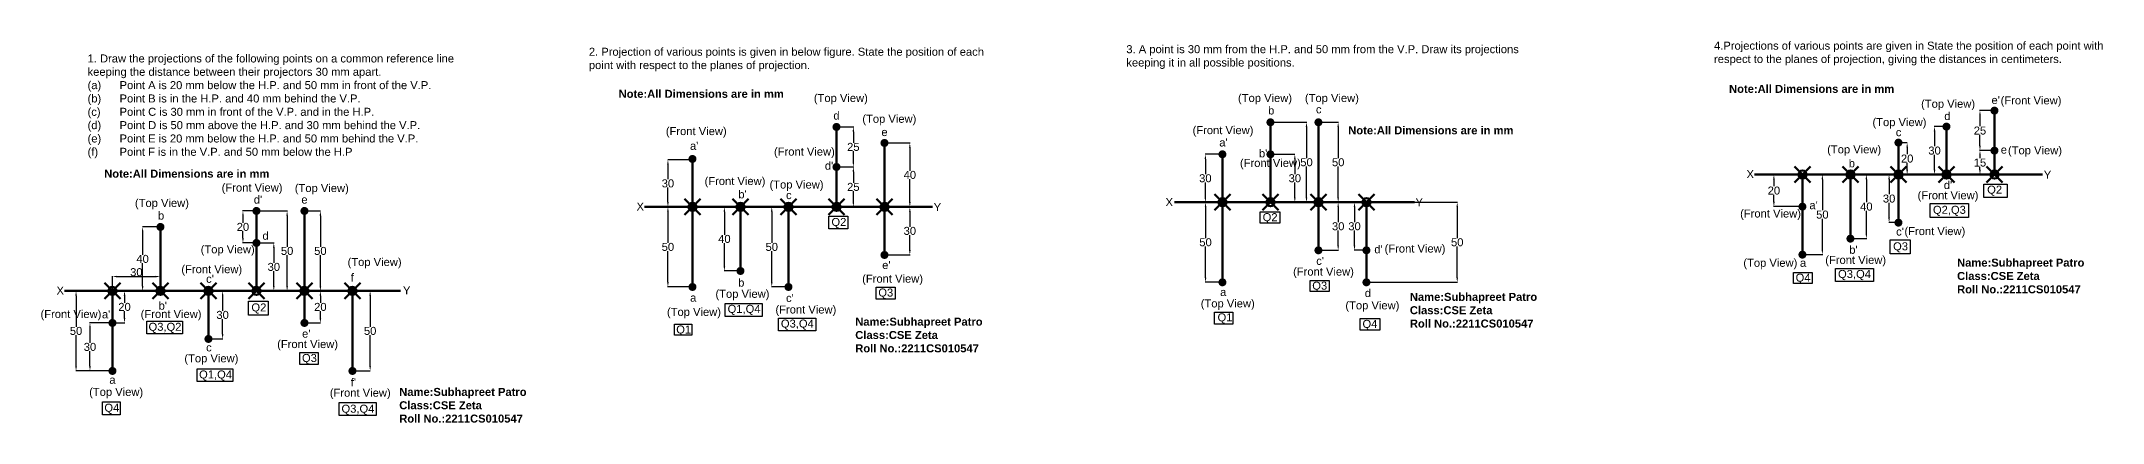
# Model space of a CAD drawing. Header units: millimetres. Extents: x 12 to 2699, y 62 to 303.
# Drawn here: x 12 to 1300, y 62 to 300 of the extents above; entities that cross this region are included whole.
import ezdxf

# ---------------------------------------------------------------- set-up
doc = ezdxf.new("R2010")
doc.units = ezdxf.units.MM
doc.header["$MEASUREMENT"] = 0
doc.header["$PDMODE"] = 35
doc.header["$PDSIZE"] = 5
doc.styles.get("Standard").update_dxf_attribs({"font": 'arial.ttf'})
doc.dimstyles.get("Standard").update_dxf_attribs({"dimtxt": 5, "dimasz": 3, "dimexe": 0.18, "dimexo": 0.0625, "dimgap": 0.09, "dimtad": 1, "dimtih": 1, "dimtoh": 1, "dimdec": 0, "dimzin": 0, "dimdsep": 46, "dimtxsty": 'Standard', "dimcen": 0.09, "dimadec": 0, "dimazin": 0, "dimtfac": 1, "dimtdec": 0, "dimtofl": 0, "dimtmove": 0, "dimatfit": 3, "dimfxl": 1, "dimtolj": 1, "dimtzin": 0, "dimarcsym": 0})

# ---------------------------------------------------------------- blocks, each defined once
blk = doc.blocks.new('*D1')
at = {"color": 0, "lineweight": -2, "transparency": 16777216}
for p, q in [((86.2, 183.9), (75, 183.9)), ((75.1, 180.9), (75.1, 166.5)), ((75.1, 146.9), (75.1, 161.2)), ((86.2, 143.9), (75, 143.9))]:
    blk.add_line(p, q, dxfattribs=at)
at = {"color": 0, "transparency": 16777216}
for points in [[(74.6, 180.9), (75.6, 180.9), (75.1, 183.9)], [(74.6, 146.9), (75.6, 146.9), (75.1, 143.9)]]:
    blk.add_solid(points, dxfattribs=at)
at = {"layer": 'Defpoints', "color": 0, "transparency": 16777216}
for p in [(86.2, 183.9), (75.1, 143.9), (86.2, 143.9)]:
    blk.add_point(p, dxfattribs=at)
at = {"color": 0, "lineweight": 53, "transparency": 16777216, "insert": (75.1, 163.9), "char_height": 5, "attachment_point": 5}
blk.add_mtext('\\A1;40', dxfattribs=at)
blk = doc.blocks.new('*D2')
at = {"color": 0, "lineweight": -2, "transparency": 16777216}
for p, q in [((146.2, 193.9), (137.6, 193.9)), ((137.8, 190.9), (137.8, 186.5)), ((137.8, 176.9), (137.8, 181.2)), ((146.2, 173.9), (137.6, 173.9))]:
    blk.add_line(p, q, dxfattribs=at)
at = {"color": 0, "transparency": 16777216}
for points in [[(137.3, 190.9), (138.3, 190.9), (137.8, 193.9)], [(137.3, 176.9), (138.3, 176.9), (137.8, 173.9)]]:
    blk.add_solid(points, dxfattribs=at)
at = {"layer": 'Defpoints', "color": 0, "transparency": 16777216}
for p in [(137.8, 193.9), (146.2, 193.9), (146.2, 173.9)]:
    blk.add_point(p, dxfattribs=at)
at = {"color": 0, "lineweight": 53, "transparency": 16777216, "insert": (137.8, 183.9), "char_height": 5, "attachment_point": 5}
blk.add_mtext('\\A1;20', dxfattribs=at)
blk = doc.blocks.new('*D3')
at = {"color": 0, "lineweight": -2, "transparency": 16777216}
for p, q in [((176.3, 193.9), (186.3, 193.9)), ((186.2, 190.9), (186.2, 171.5)), ((186.2, 146.9), (186.2, 166.2)), ((176.3, 143.9), (186.3, 143.9))]:
    blk.add_line(p, q, dxfattribs=at)
at = {"color": 0, "transparency": 16777216}
for points in [[(185.7, 190.9), (186.7, 190.9), (186.2, 193.9)], [(185.7, 146.9), (186.7, 146.9), (186.2, 143.9)]]:
    blk.add_solid(points, dxfattribs=at)
at = {"layer": 'Defpoints', "color": 0, "transparency": 16777216}
for p in [(176.2, 193.9), (176.2, 143.9), (186.2, 143.9)]:
    blk.add_point(p, dxfattribs=at)
at = {"color": 0, "lineweight": 53, "transparency": 16777216, "insert": (186.2, 168.9), "char_height": 5, "attachment_point": 5}
blk.add_mtext('\\A1;50', dxfattribs=at)
blk = doc.blocks.new('*D4')
at = {"color": 0, "lineweight": -2, "transparency": 16777216}
for p, q in [((176.3, 143.9), (186.3, 143.9)), ((186.2, 140.9), (186.2, 136.5)), ((186.2, 126.9), (186.2, 131.2)), ((176.3, 123.9), (186.3, 123.9))]:
    blk.add_line(p, q, dxfattribs=at)
at = {"color": 0, "transparency": 16777216}
for points in [[(185.7, 140.9), (186.7, 140.9), (186.2, 143.9)], [(185.7, 126.9), (186.7, 126.9), (186.2, 123.9)]]:
    blk.add_solid(points, dxfattribs=at)
at = {"layer": 'Defpoints', "color": 0, "transparency": 16777216}
for p in [(176.2, 143.9), (176.2, 123.9), (186.2, 123.9)]:
    blk.add_point(p, dxfattribs=at)
at = {"color": 0, "lineweight": 53, "transparency": 16777216, "insert": (186.2, 133.9), "char_height": 5, "attachment_point": 5}
blk.add_mtext('\\A1;20', dxfattribs=at)
blk = doc.blocks.new('*D5')
at = {"color": 0, "lineweight": -2, "transparency": 16777216}
for p, q in [((206.3, 143.9), (217.4, 143.9)), ((217.3, 140.9), (217.3, 121.5)), ((217.3, 96.9), (217.3, 116.2)), ((206.3, 93.9), (217.4, 93.9))]:
    blk.add_line(p, q, dxfattribs=at)
at = {"color": 0, "transparency": 16777216}
for points in [[(216.8, 140.9), (217.8, 140.9), (217.3, 143.9)], [(216.8, 96.9), (217.8, 96.9), (217.3, 93.9)]]:
    blk.add_solid(points, dxfattribs=at)
at = {"layer": 'Defpoints', "color": 0, "transparency": 16777216}
for p in [(206.2, 143.9), (206.2, 93.9), (217.3, 93.9)]:
    blk.add_point(p, dxfattribs=at)
at = {"color": 0, "lineweight": 53, "transparency": 16777216, "insert": (217.3, 118.9), "char_height": 5, "attachment_point": 5}
blk.add_mtext('\\A1;50', dxfattribs=at)
blk = doc.blocks.new('*D6')
at = {"color": 0, "lineweight": -2, "transparency": 16777216}
for p, q in [((56.2, 123.9), (42, 123.9)), ((42.2, 120.9), (42.2, 111.5)), ((42.2, 96.9), (42.2, 106.2)), ((56.2, 93.9), (42, 93.9))]:
    blk.add_line(p, q, dxfattribs=at)
at = {"color": 0, "transparency": 16777216}
for points in [[(41.7, 120.9), (42.7, 120.9), (42.2, 123.9)], [(41.7, 96.9), (42.7, 96.9), (42.2, 93.9)]]:
    blk.add_solid(points, dxfattribs=at)
at = {"layer": 'Defpoints', "color": 0, "transparency": 16777216}
for p in [(56.2, 123.9), (42.2, 93.9), (56.2, 93.9)]:
    blk.add_point(p, dxfattribs=at)
at = {"color": 0, "lineweight": 53, "transparency": 16777216, "insert": (42.2, 108.9), "char_height": 5, "attachment_point": 5}
blk.add_mtext('\\A1;30', dxfattribs=at)
blk = doc.blocks.new('*D7')
at = {"color": 0, "lineweight": -2, "transparency": 16777216}
for p, q in [((146.3, 173.9), (157.3, 173.9)), ((157.1, 170.9), (157.1, 161.5)), ((157.1, 146.9), (157.1, 156.2)), ((146.3, 143.9), (157.3, 143.9))]:
    blk.add_line(p, q, dxfattribs=at)
at = {"color": 0, "transparency": 16777216}
for points in [[(156.6, 170.9), (157.6, 170.9), (157.1, 173.9)], [(156.6, 146.9), (157.6, 146.9), (157.1, 143.9)]]:
    blk.add_solid(points, dxfattribs=at)
at = {"layer": 'Defpoints', "color": 0, "transparency": 16777216}
for p in [(146.2, 173.9), (146.2, 143.9), (157.1, 143.9)]:
    blk.add_point(p, dxfattribs=at)
at = {"color": 0, "lineweight": 53, "transparency": 16777216, "insert": (157.1, 158.9), "char_height": 5, "attachment_point": 5}
blk.add_mtext('\\A1;30', dxfattribs=at)
blk = doc.blocks.new('*D8')
at = {"color": 0, "lineweight": -2, "transparency": 16777216}
for p, q in [((56.3, 143.9), (64, 143.9)), ((63.8, 140.9), (63.8, 136.5)), ((63.8, 126.9), (63.8, 131.2)), ((56.3, 123.9), (64, 123.9))]:
    blk.add_line(p, q, dxfattribs=at)
at = {"color": 0, "transparency": 16777216}
for points in [[(63.3, 140.9), (64.3, 140.9), (63.8, 143.9)], [(63.3, 126.9), (64.3, 126.9), (63.8, 123.9)]]:
    blk.add_solid(points, dxfattribs=at)
at = {"layer": 'Defpoints', "color": 0, "transparency": 16777216}
for p in [(56.2, 143.9), (63.8, 143.9), (56.2, 123.9)]:
    blk.add_point(p, dxfattribs=at)
at = {"color": 0, "lineweight": 53, "transparency": 16777216, "insert": (63.8, 133.9), "char_height": 5, "attachment_point": 5}
blk.add_mtext('\\A1;20', dxfattribs=at)
blk = doc.blocks.new('*D9')
at = {"color": 0, "lineweight": -2, "transparency": 16777216}
for p, q in [((116.3, 143.9), (125.3, 143.9)), ((125.1, 140.9), (125.1, 131.5)), ((125.1, 116.9), (125.1, 126.2)), ((116.3, 113.9), (125.3, 113.9))]:
    blk.add_line(p, q, dxfattribs=at)
at = {"color": 0, "transparency": 16777216}
for points in [[(124.6, 140.9), (125.6, 140.9), (125.1, 143.9)], [(124.6, 116.9), (125.6, 116.9), (125.1, 113.9)]]:
    blk.add_solid(points, dxfattribs=at)
at = {"layer": 'Defpoints', "color": 0, "transparency": 16777216}
for p in [(116.2, 143.9), (116.2, 113.9), (125.1, 113.9)]:
    blk.add_point(p, dxfattribs=at)
at = {"color": 0, "lineweight": 53, "transparency": 16777216, "insert": (125.1, 128.9), "char_height": 5, "attachment_point": 5}
blk.add_mtext('\\A1;30', dxfattribs=at)
blk = doc.blocks.new('*D10')
at = {"color": 0, "lineweight": -2, "transparency": 16777216}
for p, q in [((419.9, 225.9), (403.3, 225.9)), ((403.4, 222.9), (403.4, 213.8)), ((403.4, 199.4), (403.4, 208.5)), ((418.7, 196.4), (403.3, 196.4))]:
    blk.add_line(p, q, dxfattribs=at)
at = {"color": 0, "transparency": 16777216}
for points in [[(402.9, 222.9), (403.9, 222.9), (403.4, 225.9)], [(402.9, 199.4), (403.9, 199.4), (403.4, 196.4)]]:
    blk.add_solid(points, dxfattribs=at)
at = {"layer": 'Defpoints', "color": 0, "transparency": 16777216}
for p in [(419.9, 225.9), (403.4, 196.4), (418.8, 196.4)]:
    blk.add_point(p, dxfattribs=at)
at = {"color": 0, "lineweight": 50, "transparency": 16777216, "insert": (403.4, 211.1), "char_height": 5, "attachment_point": 5}
blk.add_mtext('\\A1;30', dxfattribs=at)
blk = doc.blocks.new('*D11')
at = {"color": 0, "lineweight": -2, "transparency": 16777216}
for p, q in [((418.7, 196.4), (403.2, 196.4)), ((403.4, 193.4), (403.4, 174)), ((403.4, 149.4), (403.4, 168.7)), ((418.7, 146.4), (403.2, 146.4))]:
    blk.add_line(p, q, dxfattribs=at)
at = {"color": 0, "transparency": 16777216}
for points in [[(402.9, 193.4), (403.9, 193.4), (403.4, 196.4)], [(402.9, 149.4), (403.9, 149.4), (403.4, 146.4)]]:
    blk.add_solid(points, dxfattribs=at)
at = {"layer": 'Defpoints', "color": 0, "transparency": 16777216}
for p in [(418.8, 196.4), (403.4, 146.4), (418.8, 146.4)]:
    blk.add_point(p, dxfattribs=at)
at = {"color": 0, "lineweight": 50, "transparency": 16777216, "insert": (403.4, 171.4), "char_height": 5, "attachment_point": 5}
blk.add_mtext('\\A1;50', dxfattribs=at)
blk = doc.blocks.new('*D12')
at = {"color": 0, "lineweight": -2, "transparency": 16777216}
for p, q in [((448.7, 196.4), (438.5, 196.4)), ((438.7, 193.4), (438.7, 179)), ((438.7, 159.4), (438.7, 173.7)), ((448.7, 156.4), (438.5, 156.4))]:
    blk.add_line(p, q, dxfattribs=at)
at = {"color": 0, "transparency": 16777216}
for points in [[(438.2, 193.4), (439.2, 193.4), (438.7, 196.4)], [(438.2, 159.4), (439.2, 159.4), (438.7, 156.4)]]:
    blk.add_solid(points, dxfattribs=at)
at = {"layer": 'Defpoints', "color": 0, "transparency": 16777216}
for p in [(448.8, 196.4), (438.7, 156.4), (448.8, 156.4)]:
    blk.add_point(p, dxfattribs=at)
at = {"color": 0, "lineweight": 50, "transparency": 16777216, "insert": (438.7, 176.4), "char_height": 5, "attachment_point": 5}
blk.add_mtext('\\A1;40', dxfattribs=at)
blk = doc.blocks.new('*D13')
at = {"color": 0, "lineweight": -2, "transparency": 16777216}
for p, q in [((478.7, 196.4), (468.1, 196.4)), ((468.3, 193.4), (468.3, 174)), ((468.3, 149.4), (468.3, 168.7)), ((478.7, 146.4), (468.1, 146.4))]:
    blk.add_line(p, q, dxfattribs=at)
at = {"color": 0, "transparency": 16777216}
for points in [[(467.8, 193.4), (468.8, 193.4), (468.3, 196.4)], [(467.8, 149.4), (468.8, 149.4), (468.3, 146.4)]]:
    blk.add_solid(points, dxfattribs=at)
at = {"layer": 'Defpoints', "color": 0, "transparency": 16777216}
for p in [(478.8, 196.4), (468.3, 146.4), (478.8, 146.4)]:
    blk.add_point(p, dxfattribs=at)
at = {"color": 0, "lineweight": 50, "transparency": 16777216, "insert": (468.3, 171.4), "char_height": 5, "attachment_point": 5}
blk.add_mtext('\\A1;50', dxfattribs=at)
blk = doc.blocks.new('*D14')
at = {"color": 0, "lineweight": -2, "transparency": 16777216}
for p, q in [((508.8, 221.4), (519.5, 221.4)), ((519.3, 218.4), (519.3, 211.5)), ((519.3, 199.4), (519.3, 206.2)), ((508.8, 196.4), (519.5, 196.4))]:
    blk.add_line(p, q, dxfattribs=at)
at = {"color": 0, "transparency": 16777216}
for points in [[(518.8, 218.4), (519.8, 218.4), (519.3, 221.4)], [(518.8, 199.4), (519.8, 199.4), (519.3, 196.4)]]:
    blk.add_solid(points, dxfattribs=at)
at = {"layer": 'Defpoints', "color": 0, "transparency": 16777216}
for p in [(508.8, 221.4), (508.8, 196.4), (519.3, 196.4)]:
    blk.add_point(p, dxfattribs=at)
at = {"color": 0, "lineweight": 50, "transparency": 16777216, "insert": (519.3, 208.9), "char_height": 5, "attachment_point": 5}
blk.add_mtext('\\A1;25', dxfattribs=at)
blk = doc.blocks.new('*D15')
at = {"color": 0, "lineweight": -2, "transparency": 16777216}
for p, q in [((538.8, 236.4), (554.8, 236.4)), ((554.6, 233.4), (554.6, 219)), ((554.6, 199.4), (554.6, 213.7)), ((538.8, 196.4), (554.8, 196.4))]:
    blk.add_line(p, q, dxfattribs=at)
at = {"color": 0, "transparency": 16777216}
for points in [[(554.1, 233.4), (555.1, 233.4), (554.6, 236.4)], [(554.1, 199.4), (555.1, 199.4), (554.6, 196.4)]]:
    blk.add_solid(points, dxfattribs=at)
at = {"layer": 'Defpoints', "color": 0, "transparency": 16777216}
for p in [(538.8, 236.4), (538.8, 196.4), (554.6, 196.4)]:
    blk.add_point(p, dxfattribs=at)
at = {"color": 0, "lineweight": 50, "transparency": 16777216, "insert": (554.6, 216.4), "char_height": 5, "attachment_point": 5}
blk.add_mtext('\\A1;40', dxfattribs=at)
blk = doc.blocks.new('*D16')
at = {"color": 0, "lineweight": -2, "transparency": 16777216}
for p, q in [((538.8, 196.4), (554.8, 196.4)), ((554.6, 193.4), (554.6, 184)), ((554.6, 169.4), (554.6, 178.7)), ((538.8, 166.4), (554.8, 166.4))]:
    blk.add_line(p, q, dxfattribs=at)
at = {"color": 0, "transparency": 16777216}
for points in [[(554.1, 193.4), (555.1, 193.4), (554.6, 196.4)], [(554.1, 169.4), (555.1, 169.4), (554.6, 166.4)]]:
    blk.add_solid(points, dxfattribs=at)
at = {"layer": 'Defpoints', "color": 0, "transparency": 16777216}
for p in [(538.8, 196.4), (538.8, 166.4), (554.6, 166.4)]:
    blk.add_point(p, dxfattribs=at)
at = {"color": 0, "lineweight": 50, "transparency": 16777216, "insert": (554.6, 181.4), "char_height": 5, "attachment_point": 5}
blk.add_mtext('\\A1;30', dxfattribs=at)
blk = doc.blocks.new('*D17')
at = {"color": 0, "lineweight": -2, "transparency": 16777216}
for p, q in [((508.8, 246.4), (519.5, 246.4)), ((519.3, 243.4), (519.3, 236.5)), ((508.8, 221.4), (519.5, 221.4)), ((519.3, 224.4), (519.3, 231.2))]:
    blk.add_line(p, q, dxfattribs=at)
at = {"color": 0, "transparency": 16777216}
for points in [[(518.8, 243.4), (519.8, 243.4), (519.3, 246.4)], [(518.8, 224.4), (519.8, 224.4), (519.3, 221.4)]]:
    blk.add_solid(points, dxfattribs=at)
at = {"layer": 'Defpoints', "color": 0, "transparency": 16777216}
for p in [(508.8, 246.4), (519.3, 246.4), (508.8, 221.4)]:
    blk.add_point(p, dxfattribs=at)
at = {"color": 0, "lineweight": 50, "transparency": 16777216, "insert": (519.3, 233.9), "char_height": 5, "attachment_point": 5}
blk.add_mtext('\\A1;25', dxfattribs=at)
blk = doc.blocks.new('*D18')
at = {"color": 0, "lineweight": -2, "transparency": 16777216}
for p, q in [((1112.4, 216.6), (1094.4, 216.6)), ((1094.6, 213.6), (1094.6, 209.3)), ((1112.4, 196.6), (1094.4, 196.6)), ((1094.6, 199.6), (1094.6, 204))]:
    blk.add_line(p, q, dxfattribs=at)
at = {"color": 0, "transparency": 16777216}
for points in [[(1094.1, 213.6), (1095.1, 213.6), (1094.6, 216.6)], [(1094.1, 199.6), (1095.1, 199.6), (1094.6, 196.6)]]:
    blk.add_solid(points, dxfattribs=at)
at = {"layer": 'Defpoints', "color": 0, "transparency": 16777216}
for p in [(1112.5, 216.6), (1094.6, 196.6), (1112.5, 196.6)]:
    blk.add_point(p, dxfattribs=at)
at = {"color": 0, "lineweight": 50, "transparency": 16777216, "insert": (1094.6, 206.6), "char_height": 5, "attachment_point": 5}
blk.add_mtext('\\A1;20', dxfattribs=at)
blk = doc.blocks.new('*D19')
at = {"color": 0, "lineweight": -2, "transparency": 16777216}
for p, q in [((1112.6, 216.6), (1125.1, 216.6)), ((1124.9, 213.6), (1124.9, 194.3)), ((1124.9, 169.6), (1124.9, 189)), ((1112.6, 166.6), (1125.1, 166.6))]:
    blk.add_line(p, q, dxfattribs=at)
at = {"color": 0, "transparency": 16777216}
for points in [[(1124.4, 213.6), (1125.4, 213.6), (1124.9, 216.6)], [(1124.4, 169.6), (1125.4, 169.6), (1124.9, 166.6)]]:
    blk.add_solid(points, dxfattribs=at)
at = {"layer": 'Defpoints', "color": 0, "transparency": 16777216}
for p in [(1112.5, 216.6), (1112.5, 166.6), (1124.9, 166.6)]:
    blk.add_point(p, dxfattribs=at)
at = {"color": 0, "lineweight": 50, "transparency": 16777216, "insert": (1124.9, 191.6), "char_height": 5, "attachment_point": 5}
blk.add_mtext('\\A1;50', dxfattribs=at)
blk = doc.blocks.new('*D20')
at = {"color": 0, "lineweight": -2, "transparency": 16777216}
for p, q in [((1142.6, 216.6), (1152.6, 216.6)), ((1152.4, 213.6), (1152.4, 199.3)), ((1152.4, 179.6), (1152.4, 194)), ((1142.6, 176.6), (1152.6, 176.6))]:
    blk.add_line(p, q, dxfattribs=at)
at = {"color": 0, "transparency": 16777216}
for points in [[(1151.9, 213.6), (1152.9, 213.6), (1152.4, 216.6)], [(1151.9, 179.6), (1152.9, 179.6), (1152.4, 176.6)]]:
    blk.add_solid(points, dxfattribs=at)
at = {"layer": 'Defpoints', "color": 0, "transparency": 16777216}
for p in [(1142.5, 216.6), (1142.5, 176.6), (1152.4, 176.6)]:
    blk.add_point(p, dxfattribs=at)
at = {"color": 0, "lineweight": 50, "transparency": 16777216, "insert": (1152.4, 196.6), "char_height": 5, "attachment_point": 5}
blk.add_mtext('\\A1;40', dxfattribs=at)
blk = doc.blocks.new('*D21')
at = {"color": 0, "lineweight": -2, "transparency": 16777216}
for p, q in [((1172.4, 216.6), (1166.4, 216.6)), ((1166.6, 213.6), (1166.6, 204.3)), ((1166.6, 189.6), (1166.6, 199)), ((1172.4, 186.6), (1166.4, 186.6))]:
    blk.add_line(p, q, dxfattribs=at)
at = {"color": 0, "transparency": 16777216}
for points in [[(1166.1, 213.6), (1167.1, 213.6), (1166.6, 216.6)], [(1166.1, 189.6), (1167.1, 189.6), (1166.6, 186.6)]]:
    blk.add_solid(points, dxfattribs=at)
at = {"layer": 'Defpoints', "color": 0, "transparency": 16777216}
for p in [(1172.5, 216.6), (1166.6, 186.6), (1172.5, 186.6)]:
    blk.add_point(p, dxfattribs=at)
at = {"color": 0, "lineweight": 50, "transparency": 16777216, "insert": (1166.6, 201.6), "char_height": 5, "attachment_point": 5}
blk.add_mtext('\\A1;30', dxfattribs=at)
blk = doc.blocks.new('*D22')
at = {"color": 0, "lineweight": -2, "transparency": 16777216}
for p, q in [((1172.6, 236.6), (1178, 236.6)), ((1177.9, 233.6), (1177.9, 229.3)), ((1177.9, 219.6), (1177.9, 224)), ((1172.6, 216.6), (1178, 216.6))]:
    blk.add_line(p, q, dxfattribs=at)
at = {"color": 0, "transparency": 16777216}
for points in [[(1177.4, 233.6), (1178.4, 233.6), (1177.9, 236.6)], [(1177.4, 219.6), (1178.4, 219.6), (1177.9, 216.6)]]:
    blk.add_solid(points, dxfattribs=at)
at = {"layer": 'Defpoints', "color": 0, "transparency": 16777216}
for p in [(1172.5, 236.6), (1177.9, 236.6), (1172.5, 216.6)]:
    blk.add_point(p, dxfattribs=at)
at = {"color": 0, "lineweight": 50, "transparency": 16777216, "insert": (1177.9, 226.6), "char_height": 5, "attachment_point": 5}
blk.add_mtext('\\A1;20', dxfattribs=at)
blk = doc.blocks.new('*D23')
at = {"color": 0, "lineweight": -2, "transparency": 16777216}
for p, q in [((1202.4, 246.6), (1194.8, 246.6)), ((1195, 243.6), (1195, 234.3)), ((1195, 219.6), (1195, 229)), ((1202.4, 216.6), (1194.8, 216.6))]:
    blk.add_line(p, q, dxfattribs=at)
at = {"color": 0, "transparency": 16777216}
for points in [[(1194.5, 243.6), (1195.5, 243.6), (1195, 246.6)], [(1194.5, 219.6), (1195.5, 219.6), (1195, 216.6)]]:
    blk.add_solid(points, dxfattribs=at)
at = {"layer": 'Defpoints', "color": 0, "transparency": 16777216}
for p in [(1195, 246.6), (1202.5, 246.6), (1202.5, 216.6)]:
    blk.add_point(p, dxfattribs=at)
at = {"color": 0, "lineweight": 50, "transparency": 16777216, "insert": (1195, 231.6), "char_height": 5, "attachment_point": 5}
blk.add_mtext('\\A1;30', dxfattribs=at)
blk = doc.blocks.new('*D24')
at = {"color": 0, "lineweight": -2, "transparency": 16777216}
for p, q in [((1232.4, 231.6), (1223.2, 231.6)), ((1223.4, 228.6), (1223.4, 226.8)), ((1223.4, 219.6), (1223.4, 221.5)), ((1232.4, 216.6), (1223.2, 216.6))]:
    blk.add_line(p, q, dxfattribs=at)
at = {"color": 0, "transparency": 16777216}
for points in [[(1222.9, 228.6), (1223.9, 228.6), (1223.4, 231.6)], [(1222.9, 219.6), (1223.9, 219.6), (1223.4, 216.6)]]:
    blk.add_solid(points, dxfattribs=at)
at = {"layer": 'Defpoints', "color": 0, "transparency": 16777216}
for p in [(1223.4, 231.6), (1232.5, 231.6), (1232.5, 216.6)]:
    blk.add_point(p, dxfattribs=at)
at = {"color": 0, "lineweight": 50, "transparency": 16777216, "insert": (1223.4, 224.1), "char_height": 5, "attachment_point": 5}
blk.add_mtext('\\A1;15', dxfattribs=at)
blk = doc.blocks.new('*D25')
at = {"color": 0, "lineweight": -2, "transparency": 16777216}
for p, q in [((1232.4, 256.6), (1223.2, 256.6)), ((1223.4, 253.6), (1223.4, 246.8)), ((1223.4, 234.6), (1223.4, 241.5)), ((1232.4, 231.6), (1223.2, 231.6))]:
    blk.add_line(p, q, dxfattribs=at)
at = {"color": 0, "transparency": 16777216}
for points in [[(1222.9, 253.6), (1223.9, 253.6), (1223.4, 256.6)], [(1222.9, 234.6), (1223.9, 234.6), (1223.4, 231.6)]]:
    blk.add_solid(points, dxfattribs=at)
at = {"layer": 'Defpoints', "color": 0, "transparency": 16777216}
for p in [(1223.4, 256.6), (1232.5, 256.6), (1232.5, 231.6)]:
    blk.add_point(p, dxfattribs=at)
at = {"color": 0, "lineweight": 50, "transparency": 16777216, "insert": (1223.4, 244.1), "char_height": 5, "attachment_point": 5}
blk.add_mtext('\\A1;25', dxfattribs=at)
blk = doc.blocks.new('*D50')
at = {"color": 0, "lineweight": -2, "transparency": 16777216}
for p, q in [((56.2, 143.9), (56.2, 153.1)), ((59.2, 152.9), (83.2, 152.9)), ((86.2, 143.9), (86.2, 153.1))]:
    blk.add_line(p, q, dxfattribs=at)
at = {"color": 0, "transparency": 16777216}
for points in [[(59.2, 153.4), (59.2, 152.4), (56.2, 152.9)], [(83.2, 153.4), (83.2, 152.4), (86.2, 152.9)]]:
    blk.add_solid(points, dxfattribs=at)
at = {"layer": 'Defpoints', "color": 0, "transparency": 16777216}
for p in [(56.2, 143.9), (86.2, 152.9), (86.2, 143.9)]:
    blk.add_point(p, dxfattribs=at)
at = {"color": 0, "lineweight": 53, "transparency": 16777216, "insert": (71.2, 155.6), "char_height": 5, "attachment_point": 5}
blk.add_mtext('\\A1;30', dxfattribs=at)
blk = doc.blocks.new('*D51')
at = {"color": 0, "lineweight": -2, "transparency": 16777216}
for p, q in [((56.2, 143.9), (33.3, 143.9)), ((33.5, 140.9), (33.5, 121.5)), ((33.5, 96.9), (33.5, 116.2)), ((56.2, 93.9), (33.3, 93.9))]:
    blk.add_line(p, q, dxfattribs=at)
at = {"color": 0, "transparency": 16777216}
for points in [[(33, 140.9), (34, 140.9), (33.5, 143.9)], [(33, 96.9), (34, 96.9), (33.5, 93.9)]]:
    blk.add_solid(points, dxfattribs=at)
at = {"layer": 'Defpoints', "color": 0, "transparency": 16777216}
for p in [(56.2, 143.9), (33.5, 93.9), (56.2, 93.9)]:
    blk.add_point(p, dxfattribs=at)
at = {"color": 0, "lineweight": 53, "transparency": 16777216, "insert": (33.5, 118.9), "char_height": 5, "attachment_point": 5}
blk.add_mtext('\\A1;50', dxfattribs=at)
blk = doc.blocks.new('*D52')
at = {"color": 0, "lineweight": -2, "transparency": 16777216}
for p, q in [((146.3, 193.9), (165.6, 193.9)), ((165.4, 190.9), (165.4, 171.5)), ((165.4, 146.9), (165.4, 166.2)), ((146.3, 143.9), (165.6, 143.9))]:
    blk.add_line(p, q, dxfattribs=at)
at = {"color": 0, "transparency": 16777216}
for points in [[(164.9, 190.9), (165.9, 190.9), (165.4, 193.9)], [(164.9, 146.9), (165.9, 146.9), (165.4, 143.9)]]:
    blk.add_solid(points, dxfattribs=at)
at = {"layer": 'Defpoints', "color": 0, "transparency": 16777216}
for p in [(146.2, 193.9), (146.2, 143.9), (165.4, 143.9)]:
    blk.add_point(p, dxfattribs=at)
at = {"color": 0, "lineweight": 53, "transparency": 16777216, "insert": (165.4, 168.9), "char_height": 5, "attachment_point": 5}
blk.add_mtext('\\A1;50', dxfattribs=at)
blk = doc.blocks.new('*D53')
at = {"color": 0, "lineweight": -2, "transparency": 16777216}
for p, q in [((749.9, 229.3), (739.1, 229.3)), ((739.3, 226.3), (739.3, 216.9)), ((739.3, 202.3), (739.3, 211.6)), ((749.9, 199.3), (739.1, 199.3))]:
    blk.add_line(p, q, dxfattribs=at)
at = {"color": 0, "transparency": 16777216}
for points in [[(738.8, 226.3), (739.8, 226.3), (739.3, 229.3)], [(738.8, 202.3), (739.8, 202.3), (739.3, 199.3)]]:
    blk.add_solid(points, dxfattribs=at)
at = {"layer": 'Defpoints', "color": 0, "transparency": 16777216}
for p in [(750, 229.3), (739.3, 199.3), (750, 199.3)]:
    blk.add_point(p, dxfattribs=at)
at = {"color": 0, "lineweight": 53, "transparency": 16777216, "insert": (739.3, 214.3), "char_height": 5, "attachment_point": 5}
blk.add_mtext('\\A1;30', dxfattribs=at)
blk = doc.blocks.new('*D54')
at = {"color": 0, "lineweight": -2, "transparency": 16777216}
for p, q in [((749.9, 199.3), (739.2, 199.3)), ((739.4, 196.3), (739.4, 176.9)), ((739.4, 152.3), (739.4, 171.6)), ((749.9, 149.3), (739.2, 149.3))]:
    blk.add_line(p, q, dxfattribs=at)
at = {"color": 0, "transparency": 16777216}
for points in [[(738.9, 196.3), (739.9, 196.3), (739.4, 199.3)], [(738.9, 152.3), (739.9, 152.3), (739.4, 149.3)]]:
    blk.add_solid(points, dxfattribs=at)
at = {"layer": 'Defpoints', "color": 0, "transparency": 16777216}
for p in [(750, 199.3), (739.4, 149.3), (750, 149.3)]:
    blk.add_point(p, dxfattribs=at)
at = {"color": 0, "lineweight": 53, "transparency": 16777216, "insert": (739.4, 174.3), "char_height": 5, "attachment_point": 5}
blk.add_mtext('\\A1;50', dxfattribs=at)
blk = doc.blocks.new('*D55')
at = {"color": 0, "lineweight": -2, "transparency": 16777216}
for p, q in [((780.1, 249.3), (802.7, 249.3)), ((802.5, 246.3), (802.5, 226.9)), ((802.5, 202.3), (802.5, 221.6)), ((780.1, 199.3), (802.7, 199.3))]:
    blk.add_line(p, q, dxfattribs=at)
at = {"color": 0, "transparency": 16777216}
for points in [[(802, 246.3), (803, 246.3), (802.5, 249.3)], [(802, 202.3), (803, 202.3), (802.5, 199.3)]]:
    blk.add_solid(points, dxfattribs=at)
at = {"layer": 'Defpoints', "color": 0, "transparency": 16777216}
for p in [(780, 249.3), (780, 199.3), (802.5, 199.3)]:
    blk.add_point(p, dxfattribs=at)
at = {"color": 0, "lineweight": 53, "transparency": 16777216, "insert": (802.5, 224.3), "char_height": 5, "attachment_point": 5}
blk.add_mtext('\\A1;50', dxfattribs=at)
blk = doc.blocks.new('*D56')
at = {"color": 0, "lineweight": -2, "transparency": 16777216}
for p, q in [((780.1, 229.3), (795.3, 229.3)), ((795.2, 226.3), (795.2, 216.9)), ((795.2, 202.3), (795.2, 211.6)), ((780.1, 199.3), (795.3, 199.3))]:
    blk.add_line(p, q, dxfattribs=at)
at = {"color": 0, "transparency": 16777216}
for points in [[(794.7, 226.3), (795.7, 226.3), (795.2, 229.3)], [(794.7, 202.3), (795.7, 202.3), (795.2, 199.3)]]:
    blk.add_solid(points, dxfattribs=at)
at = {"layer": 'Defpoints', "color": 0, "transparency": 16777216}
for p in [(780, 229.3), (780, 199.3), (795.2, 199.3)]:
    blk.add_point(p, dxfattribs=at)
at = {"color": 0, "lineweight": 53, "transparency": 16777216, "insert": (795.2, 214.3), "char_height": 5, "attachment_point": 5}
blk.add_mtext('\\A1;30', dxfattribs=at)
blk = doc.blocks.new('*D57')
at = {"color": 0, "lineweight": -2, "transparency": 16777216}
for p, q in [((810.1, 249.3), (822.5, 249.3)), ((822.3, 246.3), (822.3, 226.9)), ((822.3, 202.3), (822.3, 221.6)), ((810.1, 199.3), (822.5, 199.3))]:
    blk.add_line(p, q, dxfattribs=at)
at = {"color": 0, "transparency": 16777216}
for points in [[(821.8, 246.3), (822.8, 246.3), (822.3, 249.3)], [(821.8, 202.3), (822.8, 202.3), (822.3, 199.3)]]:
    blk.add_solid(points, dxfattribs=at)
at = {"layer": 'Defpoints', "color": 0, "transparency": 16777216}
for p in [(810, 249.3), (810, 199.3), (822.3, 199.3)]:
    blk.add_point(p, dxfattribs=at)
at = {"color": 0, "lineweight": 53, "transparency": 16777216, "insert": (822.3, 224.3), "char_height": 5, "attachment_point": 5}
blk.add_mtext('\\A1;50', dxfattribs=at)
blk = doc.blocks.new('*D58')
at = {"color": 0, "lineweight": -2, "transparency": 16777216}
for p, q in [((810.1, 199.3), (822.5, 199.3)), ((822.3, 196.3), (822.3, 186.9)), ((822.3, 172.3), (822.3, 181.6)), ((810.1, 169.3), (822.5, 169.3))]:
    blk.add_line(p, q, dxfattribs=at)
at = {"color": 0, "transparency": 16777216}
for points in [[(821.8, 196.3), (822.8, 196.3), (822.3, 199.3)], [(821.8, 172.3), (822.8, 172.3), (822.3, 169.3)]]:
    blk.add_solid(points, dxfattribs=at)
at = {"layer": 'Defpoints', "color": 0, "transparency": 16777216}
for p in [(810, 199.3), (810, 169.3), (822.3, 169.3)]:
    blk.add_point(p, dxfattribs=at)
at = {"color": 0, "lineweight": 53, "transparency": 16777216, "insert": (822.3, 184.3), "char_height": 5, "attachment_point": 5}
blk.add_mtext('\\A1;30', dxfattribs=at)
blk = doc.blocks.new('*D59')
at = {"color": 0, "lineweight": -2, "transparency": 16777216}
for p, q in [((839.9, 199.3), (832.3, 199.3)), ((832.5, 196.3), (832.5, 186.9)), ((832.5, 172.3), (832.5, 181.6)), ((839.9, 169.3), (832.3, 169.3))]:
    blk.add_line(p, q, dxfattribs=at)
at = {"color": 0, "transparency": 16777216}
for points in [[(832, 196.3), (833, 196.3), (832.5, 199.3)], [(832, 172.3), (833, 172.3), (832.5, 169.3)]]:
    blk.add_solid(points, dxfattribs=at)
at = {"layer": 'Defpoints', "color": 0, "transparency": 16777216}
for p in [(840, 199.3), (832.5, 169.3), (840, 169.3)]:
    blk.add_point(p, dxfattribs=at)
at = {"color": 0, "lineweight": 53, "transparency": 16777216, "insert": (832.5, 184.3), "char_height": 5, "attachment_point": 5}
blk.add_mtext('\\A1;30', dxfattribs=at)
blk = doc.blocks.new('*D60')
at = {"color": 0, "lineweight": -2, "transparency": 16777216}
for p, q in [((840.1, 199.3), (896.9, 199.3)), ((896.7, 196.3), (896.7, 176.9)), ((896.7, 152.3), (896.7, 171.6)), ((840.1, 149.3), (896.9, 149.3))]:
    blk.add_line(p, q, dxfattribs=at)
at = {"color": 0, "transparency": 16777216}
for points in [[(896.2, 196.3), (897.2, 196.3), (896.7, 199.3)], [(896.2, 152.3), (897.2, 152.3), (896.7, 149.3)]]:
    blk.add_solid(points, dxfattribs=at)
at = {"layer": 'Defpoints', "color": 0, "transparency": 16777216}
for p in [(840, 199.3), (840, 149.3), (896.7, 149.3)]:
    blk.add_point(p, dxfattribs=at)
at = {"color": 0, "lineweight": 53, "transparency": 16777216, "insert": (896.7, 174.3), "char_height": 5, "attachment_point": 5}
blk.add_mtext('\\A1;50', dxfattribs=at)

msp = doc.modelspace()

# ---------------------------------------------------------------- linework, layer by layer
at = {"lineweight": 50}
for p, q in [((508.8, 196.4), (508.8, 246.4)), ((780, 199.3), (780, 249.3)), ((810, 199.3), (810, 249.3)), ((1202.5, 216.6), (1202.5, 246.6)), ((1232.5, 216.6), (1232.5, 256.6)), ((538.8, 196.4), (538.8, 236.4)), ((1172.5, 216.6), (1172.5, 236.6)), ((418.8, 196.4), (418.8, 226.4)), ((750, 199.3), (750, 229.3)), ((780, 199.3), (780, 229.3)), ((1232.5, 216.6), (1232.5, 231.6)), ((508.8, 196.4), (508.8, 216.4)), ((1082.5, 216.6), (1262.5, 216.6)), ((1112.5, 216.6), (1112.5, 196.6)), ((1112.5, 216.6), (1112.5, 166.6)), ((1112.5, 216.6), (1112.5, 196.6)), ((1142.5, 216.6), (1142.5, 176.6)), ((1172.5, 216.6), (1172.5, 186.6)), ((388.8, 196.4), (568.8, 196.4)), ((418.8, 196.4), (418.8, 146.4)), ((448.8, 196.4), (448.8, 156.4)), ((478.8, 196.4), (478.8, 146.4)), ((538.8, 196.4), (538.8, 166.4)), ((720, 199.3), (870, 199.3)), ((750, 199.3), (750, 149.3)), ((810, 199.3), (810, 169.3)), ((840, 199.3), (840, 169.3)), ((840, 199.3), (840, 149.3))]:
    msp.add_line(p, q, dxfattribs=at)
at = {"lineweight": 53}
for p, q in [((146.2, 143.9), (146.2, 193.9)), ((176.2, 143.9), (176.2, 193.9)), ((86.2, 143.9), (86.2, 183.9)), ((146.2, 143.9), (146.2, 173.9)), ((26.2, 143.9), (236.2, 143.9)), ((56.2, 143.9), (56.2, 93.9)), ((116.2, 143.9), (116.2, 113.9)), ((176.2, 143.9), (176.2, 123.9)), ((206.2, 143.9), (206.2, 93.9))]:
    msp.add_line(p, q, dxfattribs=at)
at = {"lineweight": 50, "const_width": 2.5}
for points in [[(1231.2, 256.6, 1), (1233.7, 256.6, 1)], [(507.5, 246.4, 1), (510, 246.4, 1)], [(778.7, 249.3, 1), (781.2, 249.3, 1)], [(808.7, 249.3, 1), (811.2, 249.3, 1)], [(1201.2, 246.6, 1), (1203.7, 246.6, 1)], [(537.5, 236.4, 1), (540, 236.4, 1)], [(1171.2, 236.6, 1), (1173.7, 236.6, 1)], [(1231.2, 231.6, 1), (1233.7, 231.6, 1)], [(417.5, 226.4, 1), (420, 226.4, 1)], [(507.5, 221.4, 1), (510, 221.4, 1)], [(748.7, 229.3, 1), (751.2, 229.3, 1)], [(778.7, 229.3, 1), (781.2, 229.3, 1)], [(1141.2, 216.6, 1), (1143.7, 216.6, 1)], [(1201.2, 216.6, 1), (1203.7, 216.6, 1)], [(447.5, 196.4, 1), (450, 196.4, 1)], [(477.5, 196.4, 1), (480, 196.4, 1)], [(507.5, 196.4, 1), (510, 196.4, 1)], [(1111.2, 196.6, 1), (1113.7, 196.6, 1)], [(1171.2, 186.6, 1), (1173.7, 186.6, 1)], [(537.5, 166.4, 1), (540, 166.4, 1)], [(808.7, 169.3, 1), (811.2, 169.3, 1)], [(838.7, 169.3, 1), (841.2, 169.3, 1)], [(1111.2, 166.6, 1), (1113.7, 166.6, 1)], [(1141.2, 176.6, 1), (1143.7, 176.6, 1)], [(447.5, 156.4, 1), (450, 156.4, 1)], [(417.5, 146.4, 1), (420, 146.4, 1)], [(477.5, 146.4, 1), (480, 146.4, 1)], [(748.7, 149.3, 1), (751.2, 149.3, 1)], [(838.7, 149.3, 1), (841.2, 149.3, 1)]]:
    msp.add_lwpolyline(points, format="xyb", close=True, dxfattribs=at)
for points in [[(1225.9, 210.7), (1240.3, 210.7), (1240.3, 202.4), (1225.9, 202.4)], [(773.6, 193.3), (785.9, 193.3), (785.9, 186.2), (773.6, 186.2)], [(1192.3, 198.5), (1216.2, 198.5), (1216.2, 189.8), (1192.3, 189.8)], [(503.9, 190.7), (515.9, 190.7), (515.9, 182.8), (503.9, 182.8)], [(1167.3, 175.8), (1179.7, 175.8), (1179.7, 167.1), (1167.3, 167.1)], [(1106.8, 155.4), (1118.5, 155.4), (1118.5, 148.6), (1106.8, 148.6)], [(1133.2, 158), (1156.8, 158), (1156.8, 149.7), (1133.2, 149.7)], [(533.5, 146.2), (545.4, 146.2), (545.4, 138.7), (533.5, 138.7)], [(804.7, 150.5), (816.6, 150.5), (816.6, 143.6), (804.7, 143.6)], [(141.3, 137.5), (153.6, 137.5), (153.6, 128.8), (141.3, 128.8)], [(439.2, 136.1), (462.3, 136.1), (462.3, 128), (439.2, 128)], [(745.1, 130.6), (756.4, 130.6), (756.4, 123.2), (745.1, 123.2)], [(77.8, 125.1), (100, 125.1), (100, 117.1), (77.8, 117.1)], [(407.5, 123.2), (418.4, 123.2), (418.4, 116.2), (407.5, 116.2)], [(472.5, 126.8), (495.8, 126.8), (495.8, 118.9), (472.5, 118.9)], [(836, 126.6), (848.4, 126.6), (848.4, 119.4), (836, 119.4)], [(173.3, 105.4), (184.8, 105.4), (184.8, 97.9), (173.3, 97.9)], [(109.1, 95.2), (131.5, 95.2), (131.5, 87.4), (109.1, 87.4)], [(50.1, 74.7), (61.1, 74.7), (61.1, 66.5), (50.1, 66.5)], [(197.9, 74.2), (221.1, 74.2), (221.1, 66), (197.9, 66)]]:
    msp.add_lwpolyline(points, close=True)
at = {"lineweight": 53, "const_width": 2.5}
for points in [[(145, 193.9, 1), (147.5, 193.9, 1)], [(175, 193.9, 1), (177.5, 193.9, 1)], [(85, 183.9, 1), (87.5, 183.9, 1)], [(145, 173.9, 1), (147.5, 173.9, 1)], [(85, 143.9, 1), (87.5, 143.9, 1)], [(115, 143.9, 1), (117.5, 143.9, 1)], [(205, 143.9, 1), (207.5, 143.9, 1)], [(55, 123.9, 1), (57.5, 123.9, 1)], [(115, 113.9, 1), (117.5, 113.9, 1)], [(175, 123.9, 1), (177.5, 123.9, 1)], [(55, 93.9, 1), (57.5, 93.9, 1)], [(205, 93.9, 1), (207.5, 93.9, 1)]]:
    msp.add_lwpolyline(points, format="xyb", close=True, dxfattribs=at)
at = {"lineweight": 50}
for p in [(1112.5, 216.6), (1142.5, 216.6), (1172.5, 216.6), (1202.5, 216.6), (1232.5, 216.6), (418.8, 196.4), (448.8, 196.4), (478.8, 196.4), (508.8, 196.4), (538.8, 196.4), (750, 199.3), (780, 199.3), (810, 199.3), (840, 199.3)]:
    msp.add_point(p, dxfattribs=at)
at = {"lineweight": 53}
for p in [(56.2, 143.9), (86.2, 143.9), (116.2, 143.9), (146.2, 143.9), (176.2, 143.9), (206.2, 143.9)]:
    msp.add_point(p, dxfattribs=at)

# ---------------------------------------------------------------- texts
at = {"lineweight": 50, "char_height": 5, "attachment_point": 1}
for s, width, insert in [('3. A point is 30 mm from the H.P. and 50 mm from the V.P. Draw its projections\\Pkeeping it in all possible positions.', 345.047, (689.9, 297.5)), ('4.Projections of various points are given in State the position of each point with\\Prespect to the planes of projection, giving the distances in centimeters. ', 268.051, (1057.2, 299.7)), ('1. Draw the projections of the following points on a common reference line\\Pkeeping the distance between their projectors 30 mm apart.\\P(a)^IPoint A is 20 mm below the H.P. and 50 mm in front of the V.P.\\P(b)^IPoint B is in the H.P. and 40 mm behind the V.P.\\P(c)^IPoint C is 30 mm in front of the V.P. and in the H.P.\\P(d)^IPoint D is 50 mm above the H.P. and 30 mm behind the V.P.\\P(e)^IPoint E is 20 mm below the H.P. and 50 mm behind the V.P.\\P(f)^IPoint F is in the V.P. and 50 mm below the H.P', 232.117, (40.7, 291.7)), ('2. Projection of various points is given in below figure. State the position of each\\Ppoint with respect to the planes of projection.', 266.72, (354, 295.9)), ('{\\fArial|b1|i0|c0|p34;Note:All Dimensions are in mm}', 108.467, (1066.6, 272.7)), ('{\\fArial|b1|i0|c0|p34;Note:All Dimensions are in mm}', 108.467, (372.6, 269.6)), ('(Top View)', 33.6, (494.6, 267)), ('(Top View)', 33.6, (759.7, 267)), ('b', 12.624, (778.5, 259.2)), ('(Top View)', 33.6, (801.5, 267)), ('c', 12.159, (808.4, 259.9)), ('(Top View)', 33.6, (1186.6, 263.4)), ("e'", 14.996, (1230.6, 265.7)), ('(Front View)', 39.328, (1236.3, 265.5)), ('(Front View)', 39.328, (402.1, 246.3)), ('d', 20.325, (506.8, 256)), ('(Top View)', 33.6, (524.9, 254)), ('(Front View)', 39.328, (731.3, 246.9)), ('{\\fArial|b1|i0|c0|p34;Note:All Dimensions are in mm}', 108.467, (828.6, 246.8)), ('(Top View)', 33.6, (1156.2, 251.9)), ('d', 20.325, (1201.1, 255.7)), ("a'", 14.336, (417.2, 237.1)), ('(Front View)', 39.328, (469.7, 233.5)), ('e', 19.236, (536.8, 245.7)), ("a'", 14.336, (748, 239.2)), ("b'", 13.973, (772.8, 232.4)), ('(Top View)', 33.6, (1127.9, 234.9)), ('c', 12.159, (1170.8, 245.6)), ('e', 14.996, (1236.4, 234.7)), ('(Top View)', 33.6, (1240.9, 234.3)), ('{\\fArial|b1|i0|c0|p34;Note:All Dimensions are in mm}', 108.467, (51.1, 219.7)), ("d'", 9.981, (501.5, 224.7)), ('(Front View)', 39.328, (760.9, 226.4)), ('X', 7.133, (1077.5, 219.4)), ('b', 12.624, (1141.4, 226.2)), ('Y', 10.757, (1263.3, 219)), ('(Front View)', 39.328, (426.3, 215.1)), ("b'", 13.973, (447.4, 206.8)), ('(Top View)', 33.6, (466.9, 212.9)), ('(Front View)', 39.328, (1184.4, 206.2)), ("d'", 9.981, (1200.8, 212.6)), ('Q2', 13.196, (1227.9, 209.7)), ('X', 7.133, (383.8, 199.1)), ('c', 12.159, (477.2, 206.3)), ('Y', 10.757, (569.5, 198.8)), ('X', 7.133, (714.4, 201.9)), ('Y', 10.757, (870.6, 201.8)), ('(Front View)', 39.328, (1073.5, 194.8)), ("a'", 14.336, (1116.8, 200)), ('Q2,Q3', 17.63, (1194, 197.1)), ('Q2', 27.112, (505.6, 189.5)), ('Q2', 13.196, (775.1, 192.5)), ("c'", 14.518, (1171, 183.5)), ('(Front View)', 39.328, (1176.2, 183.8)), ("d'", 9.981, (844.9, 172.4)), ('(Front View)', 39.328, (851.3, 172.9)), ("b'", 13.973, (1141.7, 172.1)), ('Q3', 17.785, (1169.1, 174.3)), ("e'", 14.996, (537.3, 162.6)), ('(Front View)', 39.328, (794.1, 158.5)), ("c'", 14.518, (808.6, 165.2)), ('(Top View)', 33.6, (1075.5, 164)), ('Q4', 15.108, (1108.2, 154.7)), ('a', 11.977, (1110.9, 164)), ('(Front View)', 39.328, (1126.7, 165.8)), ('Q3,Q4', 33.169, (1134.7, 157)), ('{\\fArial|b1|i0|c0|p34;Name:Subhapreet Patro\\PClass:CSE Zeta\\PRoll No.:2211CS010547}', 100.879, (1209.1, 164.1)), ('(Top View)', 33.6, (433.1, 144.6)), ('b', 12.624, (447.3, 151.6)), ("c'", 14.518, (477.2, 142)), ('(Front View)', 39.328, (524.8, 154.1)), ('Q3', 38.681, (534.9, 145.4)), ('a', 11.977, (748.5, 145.7)), ('Q3', 17.785, (806.1, 149.7)), ('d', 20.325, (838.9, 145.1)), ('{\\fArial|b1|i0|c0|p34;Name:Subhapreet Patro\\PClass:CSE Zeta\\PRoll No.:2211CS010547}', 100.879, (867.1, 142.7)), ('(Top View)', 33.6, (402.8, 133.3)), ('a', 11.977, (417.3, 142.2)), ('Q1,Q4', 33.472, (440.7, 135.2)), ('(Front View)', 39.328, (470.6, 134.8)), ('(Top View)', 33.6, (736.4, 138.6)), ('Q1', 12.253, (746.9, 129.9)), ('(Top View)', 33.6, (826.8, 137.4)), ('Q1', 23.456, (408.6, 122.3)), ('Q3,Q4', 33.169, (474, 126)), ('{\\fArial|b1|i0|c0|p34;Name:Subhapreet Patro\\PClass:CSE Zeta\\PRoll No.:2211CS010547}', 100.879, (520.5, 127.2)), ('Q4', 15.108, (837.5, 125.8)), ('{\\fArial|b1|i0|c0|p34;Name:Subhapreet Patro\\PClass:CSE Zeta\\PRoll No.:2211CS010547}', 100.879, (235.5, 83.3))]:
    msp.add_mtext_dynamic_manual_height_columns(s, width=width, gutter_width=25, heights=[0], dxfattribs=dict(at, insert=insert))
at = {"lineweight": 53, "char_height": 5, "attachment_point": 1}
for s, width, insert in [('(Front View)', 39.328, (124.5, 211)), ('(Top View)', 33.6, (170.2, 210.7)), ('(Top View)', 33.6, (70.3, 201.4)), ('b', 10.695, (84.7, 193.5)), ("d'", 16.587, (144.6, 203.5)), ('e', 11.275, (174.3, 203.5)), ('d', 13.299, (150, 180.9)), ('(Top View)', 33.6, (111.4, 172.4)), ('(Front View)', 39.328, (99.3, 160)), ('(Top View)', 33.6, (203.2, 164.5)), ('f', 12.02, (205.2, 154.8)), ('X', 6.35, (21.3, 146.6)), ("c'", 11.453, (114.8, 154)), ('Y', 12.191, (237.8, 146.7)), ('(Front View)', 39.328, (11.3, 132)), ("a'", 13.051, (49.7, 131.8)), ('(Front View)', 39.328, (73.9, 132)), ("b'", 14.086, (85.1, 137.2)), ('Q2', 21.612, (143.1, 136.1)), ('Q3,Q2', 21.473, (78.8, 124)), ("e'", 9.198, (174.8, 119.7)), ('(Top View)', 33.6, (101.2, 104.3)), ('c', 15.397, (114.8, 111.1)), ('(Front View)', 39.328, (159.2, 113.2)), ('Q3', 20.218, (174.7, 104.5)), ('Q1,Q4', 23.683, (110.4, 94.2)), ('(Top View)', 33.6, (41.7, 83.3)), ('a', 14.89, (54.3, 90.9)), ('(Front View)', 39.328, (192.1, 82.8)), ("f'", 12.849, (205.2, 89.3)), ('Q4', 14.675, (51.2, 73.4)), ('Q3,Q4', 26.491, (199.4, 72.8))]:
    msp.add_mtext_dynamic_manual_height_columns(s, width=width, gutter_width=25, heights=[0], dxfattribs=dict(at, insert=insert))

# ---------------------------------------------------------------- dimensions: what is measured, and where the dimension line sits
at = {"lineweight": 50}
for base, p1, p2, picture, middle in [((519.3, 246.4), (508.8, 221.4), (508.8, 246.4), '*D17', (519.3, 233.9)), ((1195, 246.6), (1202.5, 216.6), (1202.5, 246.6), '*D23', (1195, 231.6)), ((1223.4, 256.6), (1232.5, 231.6), (1232.5, 256.6), '*D25', (1223.4, 244.1)), ((554.6, 196.4), (538.8, 236.4), (538.8, 196.4), '*D15', (554.6, 216.4)), ((1177.9, 236.6), (1172.5, 216.6), (1172.5, 236.6), '*D22', (1177.9, 226.6)), ((403.4487, 196.3776), (419.9359, 225.8975), (418.7818, 196.3776), '*D10', (403.4487, 211.1376)), ((519.3, 196.4), (508.8, 221.4), (508.8, 196.4), '*D14', (519.3, 208.9)), ((1223.4, 231.6), (1232.5, 216.6), (1232.5, 231.6), '*D24', (1223.4, 224.1)), ((1094.6, 196.6), (1112.5, 216.6), (1112.5, 196.6), '*D18', (1094.6, 206.6)), ((1124.9, 166.6), (1112.5, 216.6), (1112.5, 166.6), '*D19', (1124.9, 191.6)), ((1152.4, 176.6), (1142.5, 216.6), (1142.5, 176.6), '*D20', (1152.4, 196.6)), ((1166.6, 186.6), (1172.5, 216.6), (1172.5, 186.6), '*D21', (1166.6, 201.6)), ((403.4, 146.4), (418.8, 196.4), (418.8, 146.4), '*D11', (403.4, 171.4)), ((438.7, 156.4), (448.8, 196.4), (448.8, 156.4), '*D12', (438.7, 176.4)), ((468.3, 146.4), (478.8, 196.4), (478.8, 146.4), '*D13', (468.3, 171.4)), ((554.6, 166.4), (538.8, 196.4), (538.8, 166.4), '*D16', (554.6, 181.4))]:
    dim = msp.add_linear_dim(base=base, p1=p1, p2=p2, angle=90, dimstyle='Standard', dxfattribs=at)
    dim.commit()
    dim.dimension.update_dxf_attribs({"geometry": picture, "text_midpoint": middle})
at = {"lineweight": 53}
for p1, p2, distance, picture, middle in [((780, 249.3), (780, 199.3), 22.5, '*D55', (802.5, 224.3)), ((810, 249.3), (810, 199.3), 12.3, '*D57', (822.3, 224.3)), ((750, 229.3), (750, 199.3), -10.7, '*D53', (739.3, 214.3)), ((780, 229.3), (780, 199.3), 15.2, '*D56', (795.2, 214.3)), ((146.2, 193.9), (146.2, 143.9), 19.1, '*D52', (165.4, 168.9)), ((750, 199.3), (750, 149.3), -10.6, '*D54', (739.4, 174.3)), ((810, 199.3), (810, 169.3), 12.3, '*D58', (822.3, 184.3)), ((840, 199.3), (840, 169.3), -7.5, '*D59', (832.5, 184.3)), ((840, 199.3), (840, 149.3), 56.8, '*D60', (896.7, 174.3)), ((56.2, 143.9), (56.2, 93.9), -22.7, '*D51', (33.5, 118.9))]:
    dim = msp.add_aligned_dim(p1=p1, p2=p2, distance=distance, dimstyle='Standard', dxfattribs=at)
    dim.commit()
    dim.dimension.update_dxf_attribs({"geometry": picture, "text_midpoint": middle})
for base, p1, p2, picture, middle in [((137.8, 193.9), (146.2, 173.9), (146.2, 193.9), '*D2', (137.8, 183.9)), ((186.2, 143.9), (176.2, 193.9), (176.2, 143.9), '*D3', (186.2, 168.9)), ((75.1, 143.9), (86.2, 183.9), (86.2, 143.9), '*D1', (75.1, 163.9)), ((157.1, 143.9), (146.2, 173.9), (146.2, 143.9), '*D7', (157.1, 158.9)), ((63.8, 143.9), (56.2, 123.9), (56.2, 143.9), '*D8', (63.8, 133.9)), ((186.2, 123.9), (176.2, 143.9), (176.2, 123.9), '*D4', (186.2, 133.9)), ((217.3, 93.9), (206.2, 143.9), (206.2, 93.9), '*D5', (217.3, 118.9)), ((42.2, 93.9), (56.2, 123.9), (56.2, 93.9), '*D6', (42.2, 108.9))]:
    dim = msp.add_linear_dim(base=base, p1=p1, p2=p2, angle=90, dimstyle='Standard', dxfattribs=at)
    dim.commit()
    dim.dimension.update_dxf_attribs({"geometry": picture, "text_midpoint": middle})
dim = msp.add_linear_dim(base=(86.2, 152.9), p1=(56.2, 143.9), p2=(86.2, 143.9), dimstyle='Standard', dxfattribs=at)
dim.commit()
dim.dimension.update_dxf_attribs({"geometry": '*D50', "text_midpoint": (71.2, 155.6)})
dim = msp.add_linear_dim(base=(125.1, 113.9), p1=(116.2, 143.9), p2=(116.2, 113.9), angle=90, dimstyle='Standard', dxfattribs=at)
dim.commit()
dim.dimension.update_dxf_attribs({"geometry": '*D9', "text_midpoint": (125.1, 128.9), "dimtype": 160})

doc.saveas('drawing.dxf')
